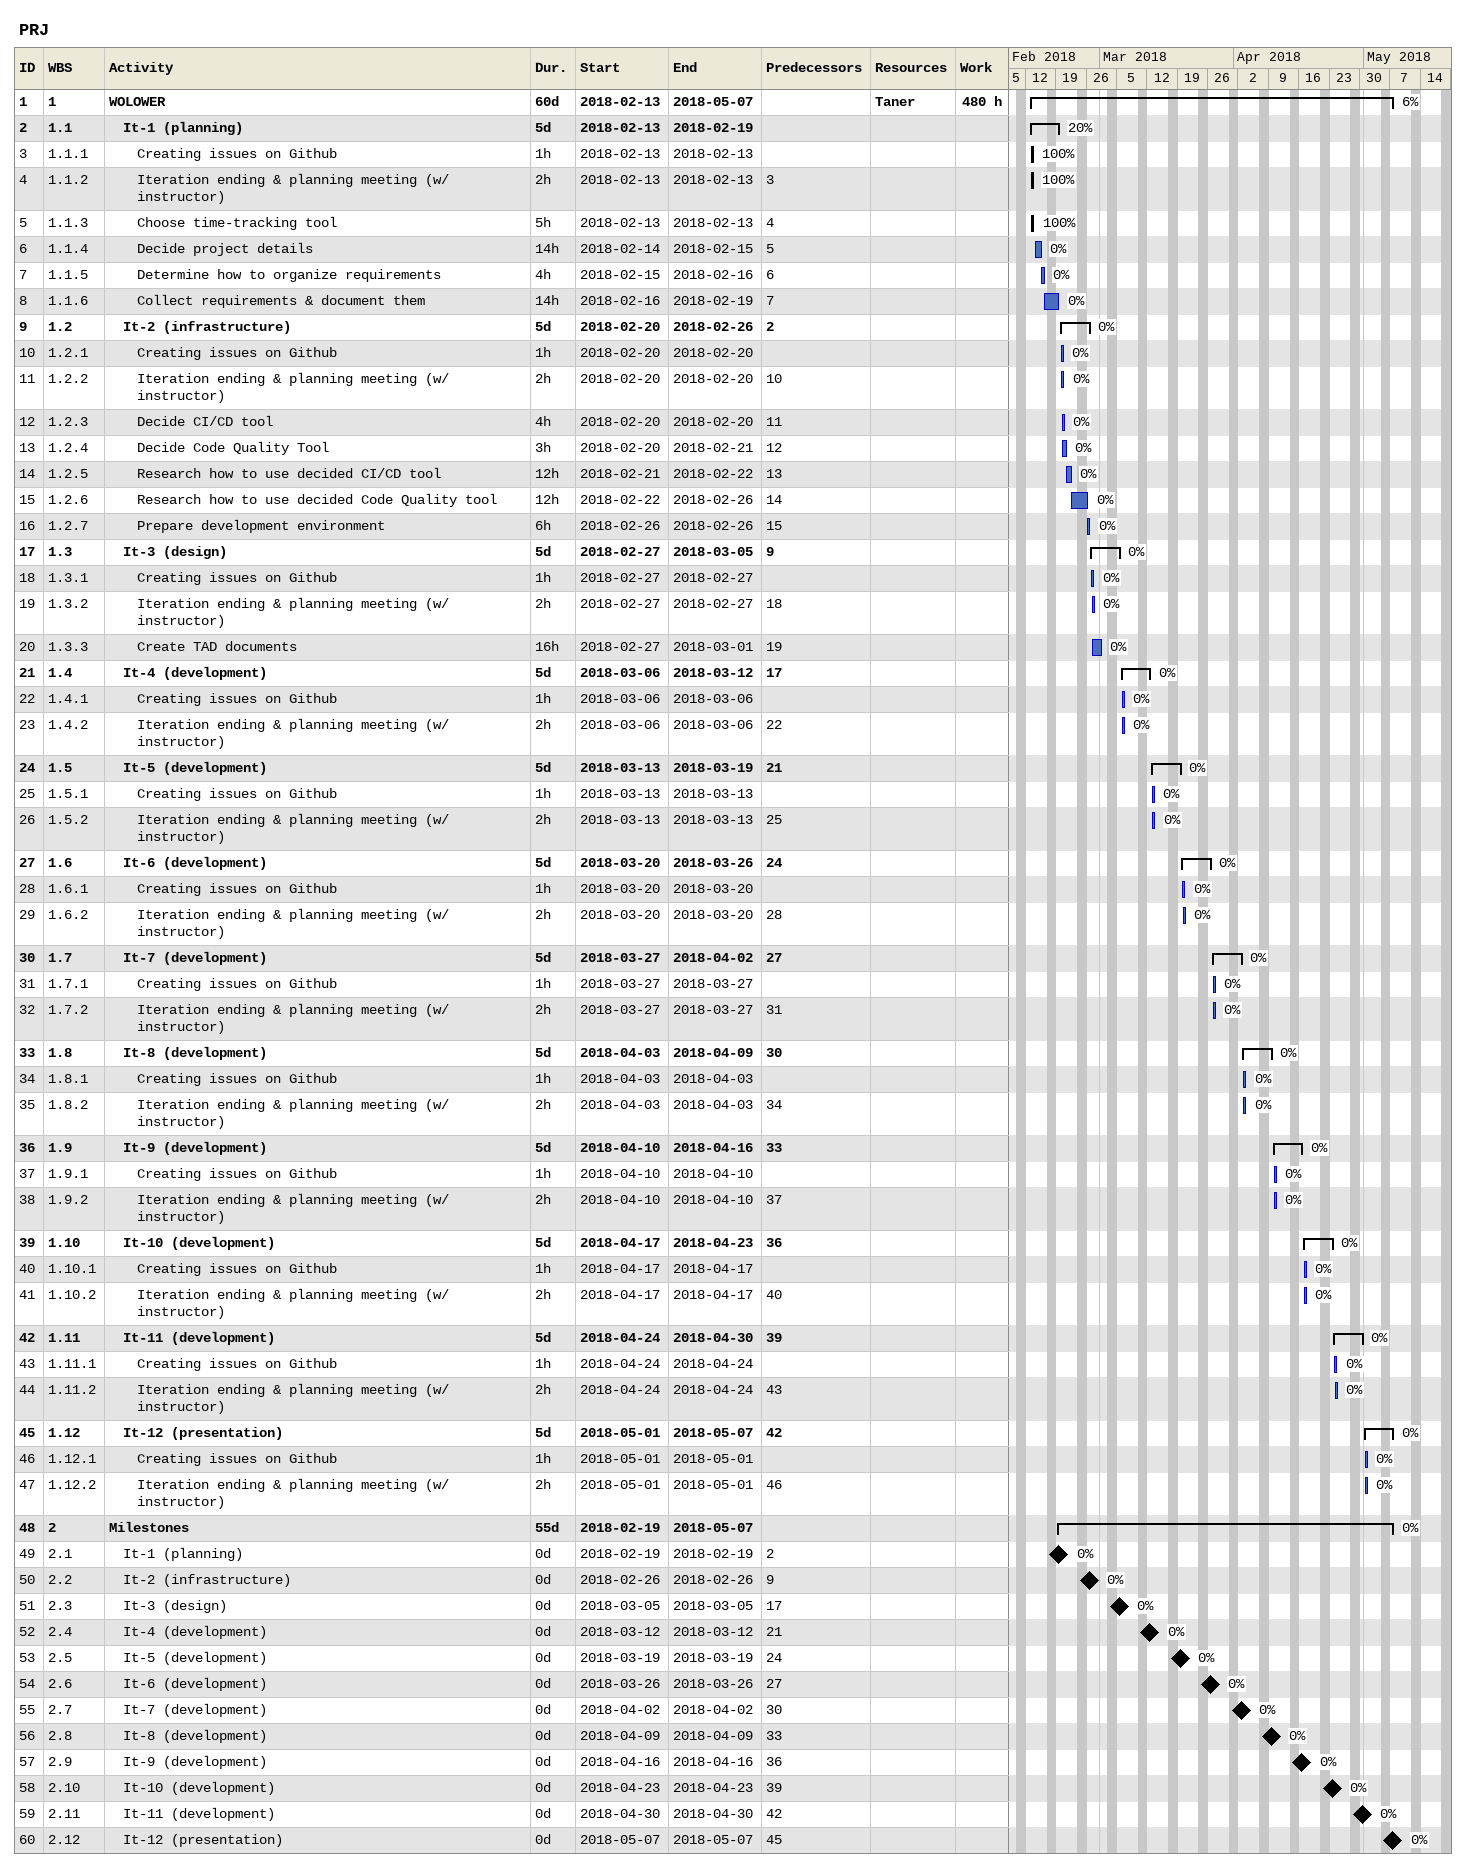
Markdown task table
PRJ

| ID | WBS | Task | Duration | Start | Finish | Predecessors | Resources | % complete | Work (h) |
|---|---|---|---|---|---|---|---|---|---|
| 1 | 1 | **WOLOWER** | 60d | 2018-02-13 | 2018-05-07 |  | Taner | 6 | 480 |
| 2 | 1.1 | **It-1 (planning)** | 5d | 2018-02-13 | 2018-02-19 |  |  | 20 |  |
| 3 | 1.1.1 | Creating issues on Github | 1h | 2018-02-13 | 2018-02-13 |  |  | 100 |  |
| 4 | 1.1.2 | Iteration ending & planning meeting (w/ instructor) | 2h | 2018-02-13 | 2018-02-13 | 3 |  | 100 |  |
| 5 | 1.1.3 | Choose time-tracking tool | 5h | 2018-02-13 | 2018-02-13 | 4 |  | 100 |  |
| 6 | 1.1.4 | Decide project details | 14h | 2018-02-14 | 2018-02-15 | 5 |  | 0 |  |
| 7 | 1.1.5 | Determine how to organize requirements | 4h | 2018-02-15 | 2018-02-16 | 6 |  | 0 |  |
| 8 | 1.1.6 | Collect requirements & document them | 14h | 2018-02-16 | 2018-02-19 | 7 |  | 0 |  |
| 9 | 1.2 | **It-2 (infrastructure)** | 5d | 2018-02-20 | 2018-02-26 | 2 |  | 0 |  |
| 10 | 1.2.1 | Creating issues on Github | 1h | 2018-02-20 | 2018-02-20 |  |  | 0 |  |
| 11 | 1.2.2 | Iteration ending & planning meeting (w/ instructor) | 2h | 2018-02-20 | 2018-02-20 | 10 |  | 0 |  |
| 12 | 1.2.3 | Decide CI/CD tool | 4h | 2018-02-20 | 2018-02-20 | 11 |  | 0 |  |
| 13 | 1.2.4 | Decide Code Quality Tool | 3h | 2018-02-20 | 2018-02-21 | 12 |  | 0 |  |
| 14 | 1.2.5 | Research how to use decided CI/CD tool | 12h | 2018-02-21 | 2018-02-22 | 13 |  | 0 |  |
| 15 | 1.2.6 | Research how to use decided Code Quality tool | 12h | 2018-02-22 | 2018-02-26 | 14 |  | 0 |  |
| 16 | 1.2.7 | Prepare development environment | 6h | 2018-02-26 | 2018-02-26 | 15 |  | 0 |  |
| 17 | 1.3 | **It-3 (design)** | 5d | 2018-02-27 | 2018-03-05 | 9 |  | 0 |  |
| 18 | 1.3.1 | Creating issues on Github | 1h | 2018-02-27 | 2018-02-27 |  |  | 0 |  |
| 19 | 1.3.2 | Iteration ending & planning meeting (w/ instructor) | 2h | 2018-02-27 | 2018-02-27 | 18 |  | 0 |  |
| 20 | 1.3.3 | Create TAD documents | 16h | 2018-02-27 | 2018-03-01 | 19 |  | 0 |  |
| 21 | 1.4 | **It-4 (development)** | 5d | 2018-03-06 | 2018-03-12 | 17 |  | 0 |  |
| 22 | 1.4.1 | Creating issues on Github | 1h | 2018-03-06 | 2018-03-06 |  |  | 0 |  |
| 23 | 1.4.2 | Iteration ending & planning meeting (w/ instructor) | 2h | 2018-03-06 | 2018-03-06 | 22 |  | 0 |  |
| 24 | 1.5 | **It-5 (development)** | 5d | 2018-03-13 | 2018-03-19 | 21 |  | 0 |  |
| 25 | 1.5.1 | Creating issues on Github | 1h | 2018-03-13 | 2018-03-13 |  |  | 0 |  |
| 26 | 1.5.2 | Iteration ending & planning meeting (w/ instructor) | 2h | 2018-03-13 | 2018-03-13 | 25 |  | 0 |  |
| 27 | 1.6 | **It-6 (development)** | 5d | 2018-03-20 | 2018-03-26 | 24 |  | 0 |  |
| 28 | 1.6.1 | Creating issues on Github | 1h | 2018-03-20 | 2018-03-20 |  |  | 0 |  |
| 29 | 1.6.2 | Iteration ending & planning meeting (w/ instructor) | 2h | 2018-03-20 | 2018-03-20 | 28 |  | 0 |  |
| 30 | 1.7 | **It-7 (development)** | 5d | 2018-03-27 | 2018-04-02 | 27 |  | 0 |  |
| 31 | 1.7.1 | Creating issues on Github | 1h | 2018-03-27 | 2018-03-27 |  |  | 0 |  |
| 32 | 1.7.2 | Iteration ending & planning meeting (w/ instructor) | 2h | 2018-03-27 | 2018-03-27 | 31 |  | 0 |  |
| 33 | 1.8 | **It-8 (development)** | 5d | 2018-04-03 | 2018-04-09 | 30 |  | 0 |  |
| 34 | 1.8.1 | Creating issues on Github | 1h | 2018-04-03 | 2018-04-03 |  |  | 0 |  |
| 35 | 1.8.2 | Iteration ending & planning meeting (w/ instructor) | 2h | 2018-04-03 | 2018-04-03 | 34 |  | 0 |  |
| 36 | 1.9 | **It-9 (development)** | 5d | 2018-04-10 | 2018-04-16 | 33 |  | 0 |  |
| 37 | 1.9.1 | Creating issues on Github | 1h | 2018-04-10 | 2018-04-10 |  |  | 0 |  |
| 38 | 1.9.2 | Iteration ending & planning meeting (w/ instructor) | 2h | 2018-04-10 | 2018-04-10 | 37 |  | 0 |  |
| 39 | 1.10 | **It-10 (development)** | 5d | 2018-04-17 | 2018-04-23 | 36 |  | 0 |  |
| 40 | 1.10.1 | Creating issues on Github | 1h | 2018-04-17 | 2018-04-17 |  |  | 0 |  |
| 41 | 1.10.2 | Iteration ending & planning meeting (w/ instructor) | 2h | 2018-04-17 | 2018-04-17 | 40 |  | 0 |  |
| 42 | 1.11 | **It-11 (development)** | 5d | 2018-04-24 | 2018-04-30 | 39 |  | 0 |  |
| 43 | 1.11.1 | Creating issues on Github | 1h | 2018-04-24 | 2018-04-24 |  |  | 0 |  |
| 44 | 1.11.2 | Iteration ending & planning meeting (w/ instructor) | 2h | 2018-04-24 | 2018-04-24 | 43 |  | 0 |  |
| 45 | 1.12 | **It-12 (presentation)** | 5d | 2018-05-01 | 2018-05-07 | 42 |  | 0 |  |
| 46 | 1.12.1 | Creating issues on Github | 1h | 2018-05-01 | 2018-05-01 |  |  | 0 |  |
| 47 | 1.12.2 | Iteration ending & planning meeting (w/ instructor) | 2h | 2018-05-01 | 2018-05-01 | 46 |  | 0 |  |
| 48 | 2 | **Milestones** | 55d | 2018-02-19 | 2018-05-07 |  |  | 0 |  |
| 49 | 2.1 | It-1 (planning) | 0d | 2018-02-19 | 2018-02-19 | 2 |  | 0 |  |
| 50 | 2.2 | It-2 (infrastructure) | 0d | 2018-02-26 | 2018-02-26 | 9 |  | 0 |  |
| 51 | 2.3 | It-3 (design) | 0d | 2018-03-05 | 2018-03-05 | 17 |  | 0 |  |
| 52 | 2.4 | It-4 (development) | 0d | 2018-03-12 | 2018-03-12 | 21 |  | 0 |  |
| 53 | 2.5 | It-5 (development) | 0d | 2018-03-19 | 2018-03-19 | 24 |  | 0 |  |
| 54 | 2.6 | It-6 (development) | 0d | 2018-03-26 | 2018-03-26 | 27 |  | 0 |  |
| 55 | 2.7 | It-7 (development) | 0d | 2018-04-02 | 2018-04-02 | 30 |  | 0 |  |
| 56 | 2.8 | It-8 (development) | 0d | 2018-04-09 | 2018-04-09 | 33 |  | 0 |  |
| 57 | 2.9 | It-9 (development) | 0d | 2018-04-16 | 2018-04-16 | 36 |  | 0 |  |
| 58 | 2.10 | It-10 (development) | 0d | 2018-04-23 | 2018-04-23 | 39 |  | 0 |  |
| 59 | 2.11 | It-11 (development) | 0d | 2018-04-30 | 2018-04-30 | 42 |  | 0 |  |
| 60 | 2.12 | It-12 (presentation) | 0d | 2018-05-07 | 2018-05-07 | 45 |  | 0 |  |
